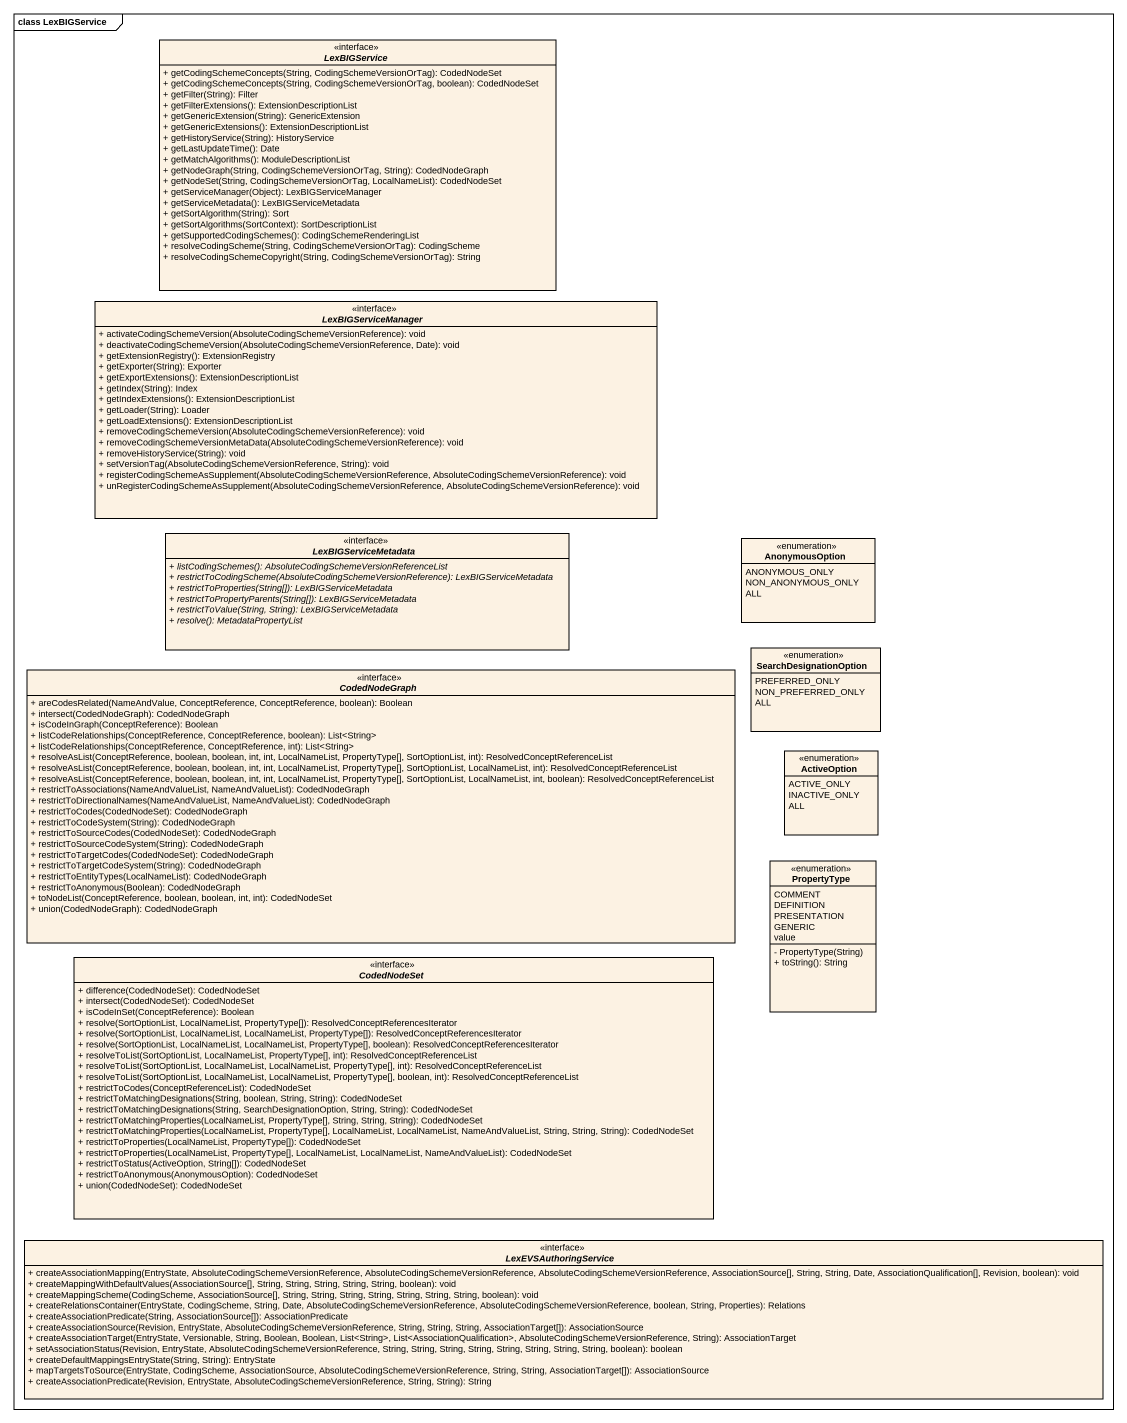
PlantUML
@startuml
mainframe class LexBIGService
hide circle
hide empty members
skinparam classAttributeIconSize 0
interface LexBIGService <<interface>> {
  + getCodingSchemeConcepts(String, CodingSchemeVersionOrTag): CodedNodeSet
  + getCodingSchemeConcepts(String, CodingSchemeVersionOrTag, boolean): CodedNodeSet
  + getFilter(String): Filter
  + getFilterExtensions(): ExtensionDescriptionList
  + getGenericExtension(String): GenericExtension
  + getGenericExtensions(): ExtensionDescriptionList
  + getHistoryService(String): HistoryService
  + getLastUpdateTime(): Date
  + getMatchAlgorithms(): ModuleDescriptionList
  + getNodeGraph(String, CodingSchemeVersionOrTag, String): CodedNodeGraph
  + getNodeSet(String, CodingSchemeVersionOrTag, LocalNameList): CodedNodeSet
  + getServiceManager(Object): LexBIGServiceManager
  + getServiceMetadata(): LexBIGServiceMetadata
  + getSortAlgorithm(String): Sort
  + getSortAlgorithms(SortContext): SortDescriptionList
  + getSupportedCodingSchemes(): CodingSchemeRenderingList
  + resolveCodingScheme(String, CodingSchemeVersionOrTag): CodingScheme
  + resolveCodingSchemeCopyright(String, CodingSchemeVersionOrTag): String
}
interface LexBIGServiceManager <<interface>> {
  + activateCodingSchemeVersion(AbsoluteCodingSchemeVersionReference): void
  + deactivateCodingSchemeVersion(AbsoluteCodingSchemeVersionReference, Date): void
  + getExtensionRegistry(): ExtensionRegistry
  + getExporter(String): Exporter
  + getExportExtensions(): ExtensionDescriptionList
  + getIndex(String): Index
  + getIndexExtensions(): ExtensionDescriptionList
  + getLoader(String): Loader
  + getLoadExtensions(): ExtensionDescriptionList
  + removeCodingSchemeVersion(AbsoluteCodingSchemeVersionReference): void
  + removeCodingSchemeVersionMetaData(AbsoluteCodingSchemeVersionReference): void
  + removeHistoryService(String): void
  + setVersionTag(AbsoluteCodingSchemeVersionReference, String): void
  + registerCodingSchemeAsSupplement(AbsoluteCodingSchemeVersionReference, AbsoluteCodingSchemeVersionReference): void
  + unRegisterCodingSchemeAsSupplement(AbsoluteCodingSchemeVersionReference, AbsoluteCodingSchemeVersionReference): void
}
interface LexBIGServiceMetadata <<interface>> {
  {abstract} + listCodingSchemes(): AbsoluteCodingSchemeVersionReferenceList
  {abstract} + restrictToCodingScheme(AbsoluteCodingSchemeVersionReference): LexBIGServiceMetadata
  {abstract} + restrictToProperties(String[]): LexBIGServiceMetadata
  {abstract} + restrictToPropertyParents(String[]): LexBIGServiceMetadata
  {abstract} + restrictToValue(String, String): LexBIGServiceMetadata
  {abstract} + resolve(): MetadataPropertyList
}
enum AnonymousOption {
  ANONYMOUS_ONLY
  NON_ANONYMOUS_ONLY
  ALL
}
enum SearchDesignationOption {
  PREFERRED_ONLY
  NON_PREFERRED_ONLY
  ALL
}
interface CodedNodeGraph <<interface>> {
  + areCodesRelated(NameAndValue, ConceptReference, ConceptReference, boolean): Boolean
  + intersect(CodedNodeGraph): CodedNodeGraph
  + isCodeInGraph(ConceptReference): Boolean
  + listCodeRelationships(ConceptReference, ConceptReference, boolean): List<String>
  + listCodeRelationships(ConceptReference, ConceptReference, int): List<String>
  + resolveAsList(ConceptReference, boolean, boolean, int, int, LocalNameList, PropertyType[], SortOptionList, int): ResolvedConceptReferenceList
  + resolveAsList(ConceptReference, boolean, boolean, int, int, LocalNameList, PropertyType[], SortOptionList, LocalNameList, int): ResolvedConceptReferenceList
  + resolveAsList(ConceptReference, boolean, boolean, int, int, LocalNameList, PropertyType[], SortOptionList, LocalNameList, int, boolean): ResolvedConceptReferenceList
  + restrictToAssociations(NameAndValueList, NameAndValueList): CodedNodeGraph
  + restrictToDirectionalNames(NameAndValueList, NameAndValueList): CodedNodeGraph
  + restrictToCodes(CodedNodeSet): CodedNodeGraph
  + restrictToCodeSystem(String): CodedNodeGraph
  + restrictToSourceCodes(CodedNodeSet): CodedNodeGraph
  + restrictToSourceCodeSystem(String): CodedNodeGraph
  + restrictToTargetCodes(CodedNodeSet): CodedNodeGraph
  + restrictToTargetCodeSystem(String): CodedNodeGraph
  + restrictToEntityTypes(LocalNameList): CodedNodeGraph
  + restrictToAnonymous(Boolean): CodedNodeGraph
  + toNodeList(ConceptReference, boolean, boolean, int, int): CodedNodeSet
  + union(CodedNodeGraph): CodedNodeGraph
}
enum ActiveOption {
  ACTIVE_ONLY
  INACTIVE_ONLY
  ALL
}
enum PropertyType {
  COMMENT
  DEFINITION
  PRESENTATION
  GENERIC
  value
  - PropertyType(String)
  + toString(): String
}
interface CodedNodeSet <<interface>> {
  + difference(CodedNodeSet): CodedNodeSet
  + intersect(CodedNodeSet): CodedNodeSet
  + isCodeInSet(ConceptReference): Boolean
  + resolve(SortOptionList, LocalNameList, PropertyType[]): ResolvedConceptReferencesIterator
  + resolve(SortOptionList, LocalNameList, LocalNameList, PropertyType[]): ResolvedConceptReferencesIterator
  + resolve(SortOptionList, LocalNameList, LocalNameList, PropertyType[], boolean): ResolvedConceptReferencesIterator
  + resolveToList(SortOptionList, LocalNameList, PropertyType[], int): ResolvedConceptReferenceList
  + resolveToList(SortOptionList, LocalNameList, LocalNameList, PropertyType[], int): ResolvedConceptReferenceList
  + resolveToList(SortOptionList, LocalNameList, LocalNameList, PropertyType[], boolean, int): ResolvedConceptReferenceList
  + restrictToCodes(ConceptReferenceList): CodedNodeSet
  + restrictToMatchingDesignations(String, boolean, String, String): CodedNodeSet
  + restrictToMatchingDesignations(String, SearchDesignationOption, String, String): CodedNodeSet
  + restrictToMatchingProperties(LocalNameList, PropertyType[], String, String, String): CodedNodeSet
  + restrictToMatchingProperties(LocalNameList, PropertyType[], LocalNameList, LocalNameList, NameAndValueList, String, String, String): CodedNodeSet
  + restrictToProperties(LocalNameList, PropertyType[]): CodedNodeSet
  + restrictToProperties(LocalNameList, PropertyType[], LocalNameList, LocalNameList, NameAndValueList): CodedNodeSet
  + restrictToStatus(ActiveOption, String[]): CodedNodeSet
  + restrictToAnonymous(AnonymousOption): CodedNodeSet
  + union(CodedNodeSet): CodedNodeSet
}
interface LexEVSAuthoringService <<interface>> {
  + createAssociationMapping(EntryState, AbsoluteCodingSchemeVersionReference, AbsoluteCodingSchemeVersionReference, AbsoluteCodingSchemeVersionReference, AssociationSource[], String, String, Date, AssociationQualification[], Revision, boolean): void
  + createMappingWithDefaultValues(AssociationSource[], String, String, String, String, String, boolean): void
  + createMappingScheme(CodingScheme, AssociationSource[], String, String, String, String, String, String, String, boolean): void
  + createRelationsContainer(EntryState, CodingScheme, String, Date, AbsoluteCodingSchemeVersionReference, AbsoluteCodingSchemeVersionReference, boolean, String, Properties): Relations
  + createAssociationPredicate(String, AssociationSource[]): AssociationPredicate
  + createAssociationSource(Revision, EntryState, AbsoluteCodingSchemeVersionReference, String, String, String, AssociationTarget[]): AssociationSource
  + createAssociationTarget(EntryState, Versionable, String, Boolean, Boolean, List<String>, List<AssociationQualification>, AbsoluteCodingSchemeVersionReference, String): AssociationTarget
  + setAssociationStatus(Revision, EntryState, AbsoluteCodingSchemeVersionReference, String, String, String, String, String, String, String, String, boolean): boolean
  + createDefaultMappingsEntryState(String, String): EntryState
  + mapTargetsToSource(EntryState, CodingScheme, AssociationSource, AbsoluteCodingSchemeVersionReference, String, String, AssociationTarget[]): AssociationSource
  + createAssociationPredicate(Revision, EntryState, AbsoluteCodingSchemeVersionReference, String, String): String
}
@enduml
